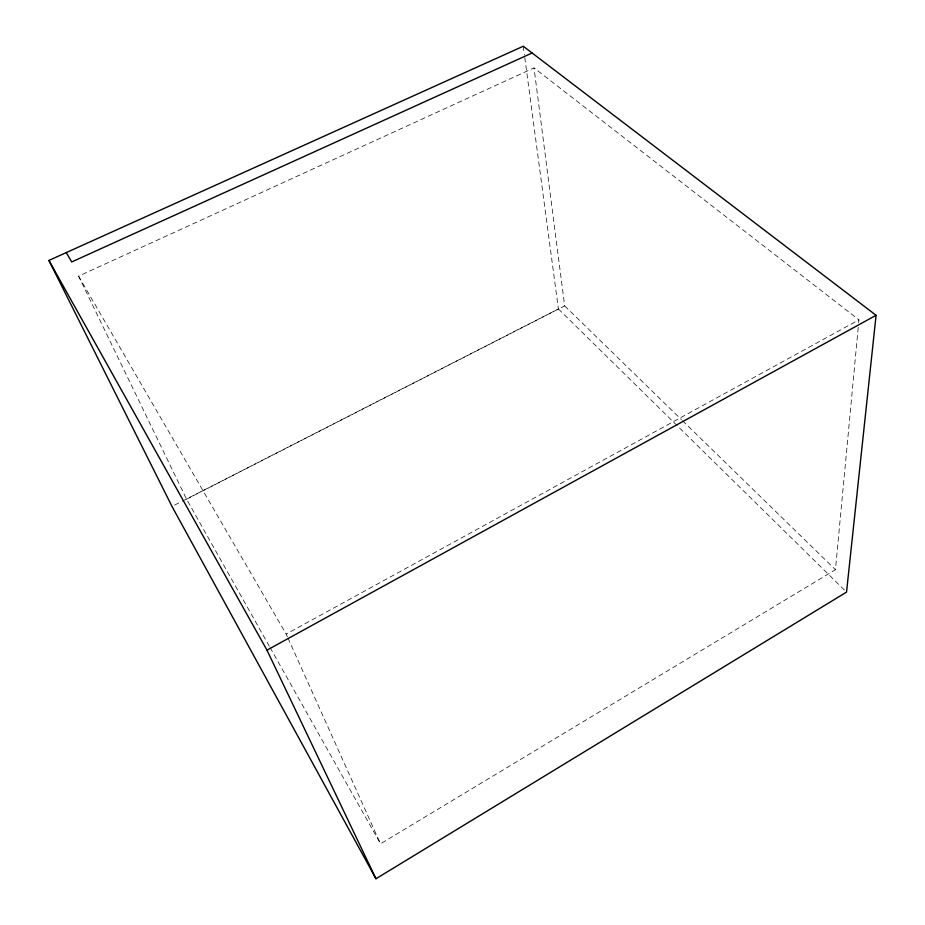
<?xml version="1.0" encoding="UTF-8"?>
<svg xmlns="http://www.w3.org/2000/svg" width="925" height="925" viewBox="0 0 925 925"><rect width="100%" height="100%" fill="white"/><g stroke="black" fill="none" stroke-linecap="round" stroke-linejoin="round"><path stroke-width="0.69" stroke-dasharray="4.62 3.47" d="M270.088 647.581L380.51 843.797L835.448 569.696L858.539 324.155M858.666 322.709L858.943 319.842L534.026 67.907L78.567 276.136L186.561 499.165L269.383 646.321M287.351 636.724L286.172 634.099L858.943 319.842M174.559 505.131L180.976 501.847M182.26 501.188L558.399 308.95L524.602 56.24M186.561 499.165L564.666 305.897L534.026 67.907M564.666 305.897L681.459 419.672M682.488 420.678L835.448 569.696M558.399 308.95L846.537 592.104M78.567 276.136L286.172 634.099M287.941 638.03L380.51 843.797M523.261 46.25L524.406 54.818"/><path stroke-width="1.39" d="M876.079 315.286L846.537 592.104L375.966 878.75L171.992 506.438L48.921 260.434L523.261 46.25L876.079 315.286L266.978 650.159L375.966 878.75M532.106 53.003L71.699 261.948L66.265 252.606M48.921 260.434L266.978 650.159"/></g></svg>
